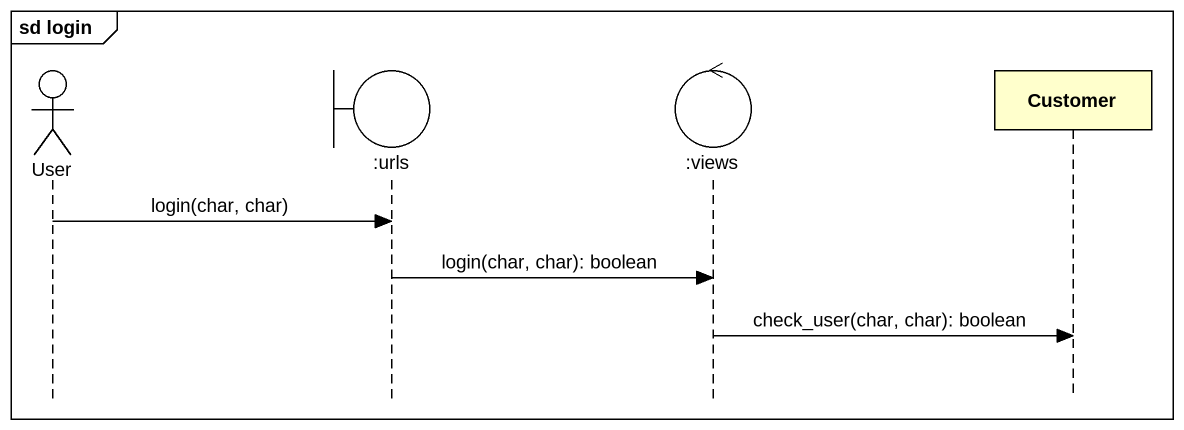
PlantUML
@startuml
mainframe sd login
hide footbox
actor User
boundary ":urls" as urls
control ":views" as views
participant Customer

User -> urls : login(char, char)
urls -> views : login(char, char): boolean
views -> Customer : check_user(char, char): boolean
@enduml
